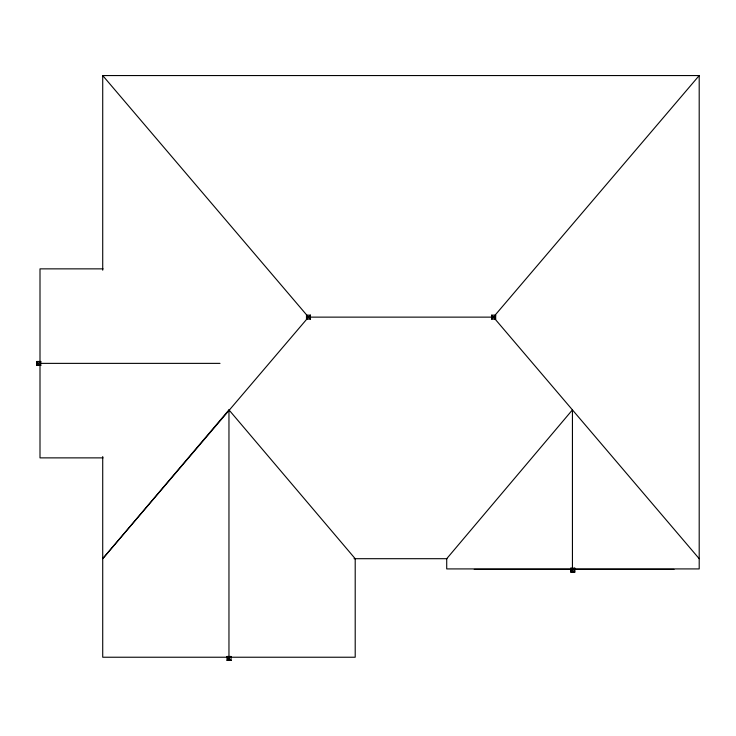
<?xml version="1.0" encoding="UTF-8"?>
<svg xmlns="http://www.w3.org/2000/svg" width="736" height="736" viewBox="0 0 736 736"><rect width="100%" height="100%" fill="white"/><g stroke="black" fill="none" stroke-linecap="round" stroke-linejoin="round"><path stroke-width="1.1" d="M231.26 657.23L355.203 657.23L355.203 558.698L228.96 409.888L102.718 558.698L307.022 318.872M494.905 315.376L699.2 75.56L102.718 75.56L102.718 270.186M36.8 365.452L38.566 363.685L36.8 361.477L36.8 365.452L40.774 365.452L40.774 361.477L36.8 361.477M38.566 363.253L40.774 361.477M306.48 319.111L308.246 317.345L306.48 315.146L310.454 315.146L310.454 319.111L306.48 319.111L306.48 315.146M308.246 316.912L310.454 315.146M491.712 319.111L493.479 317.345L491.712 315.146L495.678 315.146L495.678 319.111L491.712 319.111L491.712 315.146M493.479 316.912L495.678 315.146M227.093 660.44L228.859 658.674L227.093 656.466L227.093 660.44L231.067 660.44L231.067 656.466L227.093 656.466M228.859 658.232L231.067 656.466M570.86 572.12L572.636 570.354L574.834 572.12L570.86 572.12L570.86 568.146L574.834 568.146L574.834 572.12M570.86 568.146L572.636 569.922L574.834 568.146M103.058 268.861L40.002 268.861L40.002 362.232M309.654 317.133L492.264 317.133M308.246 317.345L310.454 319.111M493.479 317.345L495.678 319.111M40.002 363.372L220.009 363.372M38.566 363.685L40.774 365.452M103.058 457.875L40.002 457.875L40.002 365.645M354.007 558.698L446.954 558.698M571.522 568.919L446.715 568.919L446.715 558.698L572.433 409.888L572.433 568.919M574.715 568.919L699.2 568.919L699.2 75.56M474.251 569.434L571.826 569.434M574.117 569.434L673.992 569.434M227.82 657.23L102.718 657.23L102.718 456.559M228.859 658.674L231.067 660.44M230.727 660.1L227.424 660.1L227.424 656.806M494.905 318.881L699.2 558.698M102.718 75.56L307.013 315.376M574.503 568.486L574.503 571.789L571.2 571.789L571.2 568.486M495.043 315.781L495.043 318.476M228.96 409.888L228.96 657.23M227.737 657.11L227.737 659.796M37.131 361.818L37.131 365.12"/></g></svg>
